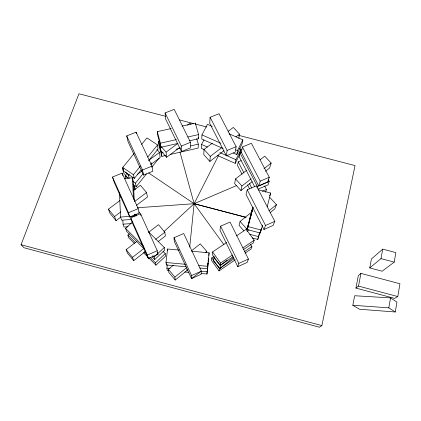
<?xml version="1.0" encoding="UTF-8"?>
<svg xmlns="http://www.w3.org/2000/svg" width="421" height="421" viewBox="0 0 421 421"><rect width="100%" height="100%" fill="white"/><g stroke="black" fill="none" stroke-linecap="round" stroke-linejoin="round"><path stroke-width="0.63" d="M190.539 142.324L190.534 147.876L181.53 151.56L165.611 118.99L165.106 112.928L174.194 109.344L190.539 142.324L181.346 146.071L181.53 151.56M191.576 275.539L191.544 278.602L201.149 274.266L201.391 271.119L183.703 233.508L174.01 237.728L174.357 241.543L191.544 278.602L201.391 271.119L191.576 275.539L174.01 237.728M195.281 124.369L195.302 123.132L182.014 126.105M196.712 138.598L198.296 144.15L198.18 148.06L170.121 154.491M189.529 140.782L198.454 138.756L198.58 134.567L195.302 123.132M203.922 139.888L201.548 144.461L201.385 148.366L204.353 149.681M212.268 126.416L207.474 124.311L201.943 134.894L201.77 139.072L223.146 148.529M212.41 143.14L204.038 149.429L203.769 154.633L209.863 161.432L223.967 150.713M210.111 117.296L209.716 123.264L226.351 155.844L235.213 152.155L236.139 146.703L219.052 113.707L210.111 117.296L227.098 150.45L226.351 155.844M209.863 161.432L210.253 156.338L204.038 149.429M201.112 273.476L206.974 274.008L207.621 266.93M207.737 265.64L207.974 263.067M206.974 274.008L207.653 267.214M207.769 265.909L208.069 262.646M208.19 261.341L208.427 258.731L208.153 261.136M199.743 267.998L207.595 268.714L209.111 252.816L191.571 251.211M206.674 252.568L206.785 251.432L200.254 243.827L191.65 250.695M189.703 247.095L194.134 203.701L218.467 155.628M186.008 266.751L166.39 264.967L166.532 263.699M168.547 270.519L167.248 270.403L166.884 268.119L167.258 264.856M166.39 264.967L166 262.509L167.542 249.006L179.23 250.079M208.811 255.405L209.111 252.816M207.595 268.714L207.874 266.325L198.717 265.488M213.936 256.421L211.779 257.878L211.447 260.294L219.041 270.898L235.286 259.804M226.661 242.47L212.584 251.937L212.231 254.537L220.109 265.504L233.129 256.636M214.936 256.868L213.926 257.689L213.436 260.967L219.915 268.519L233.523 257.378M220.604 226.182L219.962 230.203L237.791 266.677L247.153 262.425L248.401 259.052L230.055 222.041L220.604 226.182L238.839 263.388L237.791 266.677M397.782 296.558L399.95 283.759L360.934 273.397L358.345 275.571L355.929 288.09L394.598 298.394L397.782 296.558L358.503 286.096L355.929 288.09M395.277 311.993L396.95 302.146L390.546 297.889L354.656 295.742L352.819 305.251L359.492 309.24L395.277 311.993L388.82 307.862L352.819 305.251M238.812 138.388L239.549 134.157L233.334 127.416L228.103 131.347M394.209 262.115L395.866 252.605L382.726 249.132L371.427 258.957L369.743 267.93L382.168 271.224L394.209 262.115L380.994 258.615L369.743 267.93M388.82 307.862L390.546 297.889M217.42 155.481L235.239 163.385L235.897 159.68L241.054 149.25L239.26 148.455M233.245 152.991L236.807 154.57L237.512 150.597L242.843 139.856L229.056 133.794M380.994 258.615L382.726 249.132M241.228 160.601L238.244 161.853L237.549 165.532L242.054 174.299M241.701 152.107L239.944 152.839L239.202 156.78L254.526 186.429M240.328 153.081L241.054 149.25M242.843 139.856L242.059 143.961L236.807 154.57M246.822 170.126L235.55 178.904L234.655 183.603L240.928 190.581L252.184 181.719M358.503 286.096L360.934 273.397M242.422 147.003L241.37 152.449L258.778 185.977L267.667 182.151L269.282 177.252L251.39 143.277L242.422 147.003L260.215 181.141L258.778 185.977M219.041 270.898L219.488 268.635L234.081 258.678M220.109 265.504L220.588 263.067L232.518 254.958M219.915 268.519L220.546 265.393L227.119 260.015M165.453 116.27L78.938 93.762L21.05 244.706L24.044 247.743L319.502 327.238L321.865 325.607L355.029 165.585L238.612 135.304M240.928 190.581L241.954 186.008L251.174 178.767M247.238 189.76L246.059 194.449L263.956 229.503L273.04 225.456L274.813 221.362L256.4 185.819L247.238 189.76L265.54 225.482L263.956 229.503M252.132 237.928L257.778 239.428L258.415 236.897M258.736 235.634L259.215 233.734M257.778 239.428L259.92 232.324M252.942 207.564L247.222 229.556L260.225 233.002L261.341 228.592M260.225 233.002L262.599 225.082M267.193 206.869L270.677 193.055L258.347 189.818M252.216 211.689L240.096 221.425L239.086 225.367L243.801 230.703M247.359 227.898L248.348 224.114M248.674 222.851L249.169 220.957M249.495 219.699L250.811 214.652M251.137 213.389L252.779 207.079M247.532 227.698L248.843 222.672M249.169 221.42L252.763 207.6M247.222 229.556L253.168 207.19M257.005 187.587L257.347 186.424L239.944 152.839M246.332 229.924L246.659 228.84L248.174 227.614M260.146 159.743L264.756 156.154L271.156 163.074L269.577 168.026L265.483 171.247M265.546 192.223L266.477 189.461L264.667 185.993M268.303 179.588L269.208 181.314L268.014 184.877L258.078 189.161M269.656 195.891L270.677 193.055M250.369 244.417L251.921 246.517L250.99 249.079L245.033 253.147M236.402 235.913L246.148 229.361L254.205 240.212L253.205 242.97L243.438 249.616M269.893 197.496L276.455 204.711L274.734 208.942L270.203 212.621M235.239 163.385L239.765 154.223M133.031 184.414L136.251 186.608L146.461 173.868M151.765 167.237L159.117 158.064M136.251 186.608L135.446 183.167L143.182 173.531M150.923 163.901L151.734 162.885M134.231 153.423L122.743 167.447L123.774 171.236L134.325 178.415L141.272 169.8M148.629 160.68L158.028 149.023L157.538 144.95L146.95 137.899L141.614 144.408M134.325 178.415L133.457 174.72L140.398 166.142M147.745 157.059L157.538 144.95M125.737 178.478L125.095 176.12L126.326 174.61M165.237 253.621L165.621 256.11L155.98 265.167L155.449 262.804L165.237 253.621L162.943 251.337M164.295 247.511L164.711 250.185L154.707 259.541L154.133 257.005L164.295 247.511L148.187 231.487M163.964 231.597L194.134 203.701L236.87 185.435M134.352 243.406L128.831 237.854L127.884 235.102L129.284 233.829M144.561 249.358L126.574 231.297L125.558 228.34L132.847 221.762M247.027 231.418L249.043 229.782M268.882 210.847L276.455 204.711M173.42 265.241L168.358 269.282L168.816 272.35L175.21 280.018L187.803 269.861M175.21 280.018L174.883 277.102L186.529 267.735M205.269 252.658L206.785 251.432M250.174 216.447L251.179 215.636M263.983 168.71L271.156 163.074M145.434 251.5L133.678 260.673L132.478 257.363L144.298 248.169M155.602 239.375L164.848 232.176L158.501 224.682L148.745 232.218M158.212 241.528L165.369 235.949L164.848 232.176M133.678 260.673L127.468 253.121L126.142 249.664L136.93 241.338M210.253 156.338L221.762 147.624M235.886 136.93L239.549 134.157M119.932 200.57L108.386 209.179L110.049 213.389L116.08 220.662L120.785 217.12M136.467 205.301L147.439 197.028L146.561 192.529L140.404 185.314L133.057 190.792M116.08 220.662L114.538 216.589L120.838 211.858M134.488 201.601L146.561 192.529M166.563 157.307L166.09 152.123L160.012 145.213L160.601 150.513L166.563 157.307L180.23 147.182M132.305 178.162L133.357 177.383M137.556 174.283L142.282 170.789M150.681 164.585L160.127 157.601L159.527 152.423L156.928 149.455M129.221 178.299L128.447 175.294L129.505 174.52M148.992 160.175L159.527 152.423M166.09 152.123L177.678 143.572M187.392 125.158L190.024 123.227L190.892 124.19M244.354 251.674L251.921 246.517M242.822 247.953L254.205 240.212M238.839 263.388L248.401 259.052M265.54 225.482L274.813 221.362M148.318 258.52L157.991 254.279L157.28 250.716L140.509 213.721L130.747 217.852L132.01 222.062L148.318 258.52L147.392 255.037L130.747 217.852M147.392 255.037L157.28 250.716M262.251 191.287L266.477 189.461M257.347 186.424L269.208 181.314M260.215 181.141L269.282 177.252M129.768 217.057L139.304 213.026L138.204 208.642L122.106 173.131L112.486 177.057L114.102 182.035L129.768 217.057L128.463 212.747L112.486 177.057M128.463 212.747L138.204 208.642M227.098 150.45L236.139 146.703M143.54 175.094L152.807 171.279L152.023 166.127L136.067 132.189L126.716 135.899L128.005 141.593L143.54 175.094L142.556 170.005L126.716 135.899M142.556 170.005L152.023 166.127M165.658 155.512L161.832 156.391L161.417 152.57L163.322 152.139M176.041 149.234L180.493 148.213M190.666 145.892L198.296 144.15M171.252 128.51L157.328 131.626L157.817 135.867L160.838 147.303L178.051 143.393M160.838 147.303L160.39 143.208L176.304 139.609M187.761 137.014L198.58 134.567M131.363 219.462L121.648 220.172L120.559 217.052L119.48 192.386M122.874 220.278L123.053 224.183L131.294 223.572M128 226.793L124.063 227.082L123.053 224.183M137.578 207.753L194.134 203.701L245.969 217.257M120.559 217.052L134.373 216.047L134.273 214.105M133.136 186.277L134.441 186.187L135.267 189.587M124.684 178.362L132.42 177.836L133.304 181.488L134.278 200.333M166.884 268.119L170.142 268.414M186.408 269.893L187.713 270.014M200.728 271.192L207.232 271.787M184.83 271.998L188.74 272.35M166 262.509L185.629 264.299M179.451 119.911L193.444 123.553M195.355 124.048L206.806 127.026M245.922 217.394L194.134 203.701L148.697 172.999M248.116 226.603L261.336 230.103M249.706 234.318L258.804 236.728M21.05 244.706L321.865 325.607M201.943 134.894L220.914 143.266M235.734 149.813L237.512 150.597M201.548 144.461L207.469 147.087M219.904 152.597L235.897 159.68M122.743 167.447L133.457 174.72M125.095 176.12L128.2 178.23M132.857 181.404L135.446 183.167M125.558 228.34L143.535 246.369M152.749 255.615L154.133 257.005M151.939 256.763L154.707 259.541M127.884 235.102L135.236 242.491M144.424 251.726L146.719 254.031M149.934 257.263L155.449 262.804M143.556 252.668L155.98 265.167M235.55 178.904L241.954 186.008M240.096 221.425L246.659 228.84M213.926 257.689L220.546 265.393M123.606 169.616L122.395 168.195L123.742 173.12L127.984 178.104M125.626 171.984L128.447 175.294M168.358 269.282L174.883 277.102M108.386 209.179L114.538 216.589M126.142 249.664L132.478 257.363M224.004 244.79L194.134 203.701L179.956 151.939M212.584 251.937L220.588 263.067M211.779 257.878L219.488 268.635M238.244 161.853L243.933 172.905M249.327 183.372L251.721 188.024M247.459 184.819L249.558 188.913M165.106 112.928L181.346 146.071M138.767 211.842L139.304 213.026M157.18 252.495L157.991 254.279M198.096 137.499L198.454 138.756M122.106 173.131L122.811 175.652M157.328 131.626L160.39 143.208M161.417 152.57L158.449 141.33L158.906 145.287L161.832 156.391M140.509 213.721L140.956 215.557M136.067 132.189L136.309 133.468M167.542 249.006L167.758 250.6M136.567 214.373L136.636 215.678M134.441 186.187L134.646 190.082M135.894 214.11L135.999 216.057M135.015 214.631L135.078 215.931M132.42 177.836L133.515 199.207M120.58 196.075L120.638 197.375"/></g></svg>
